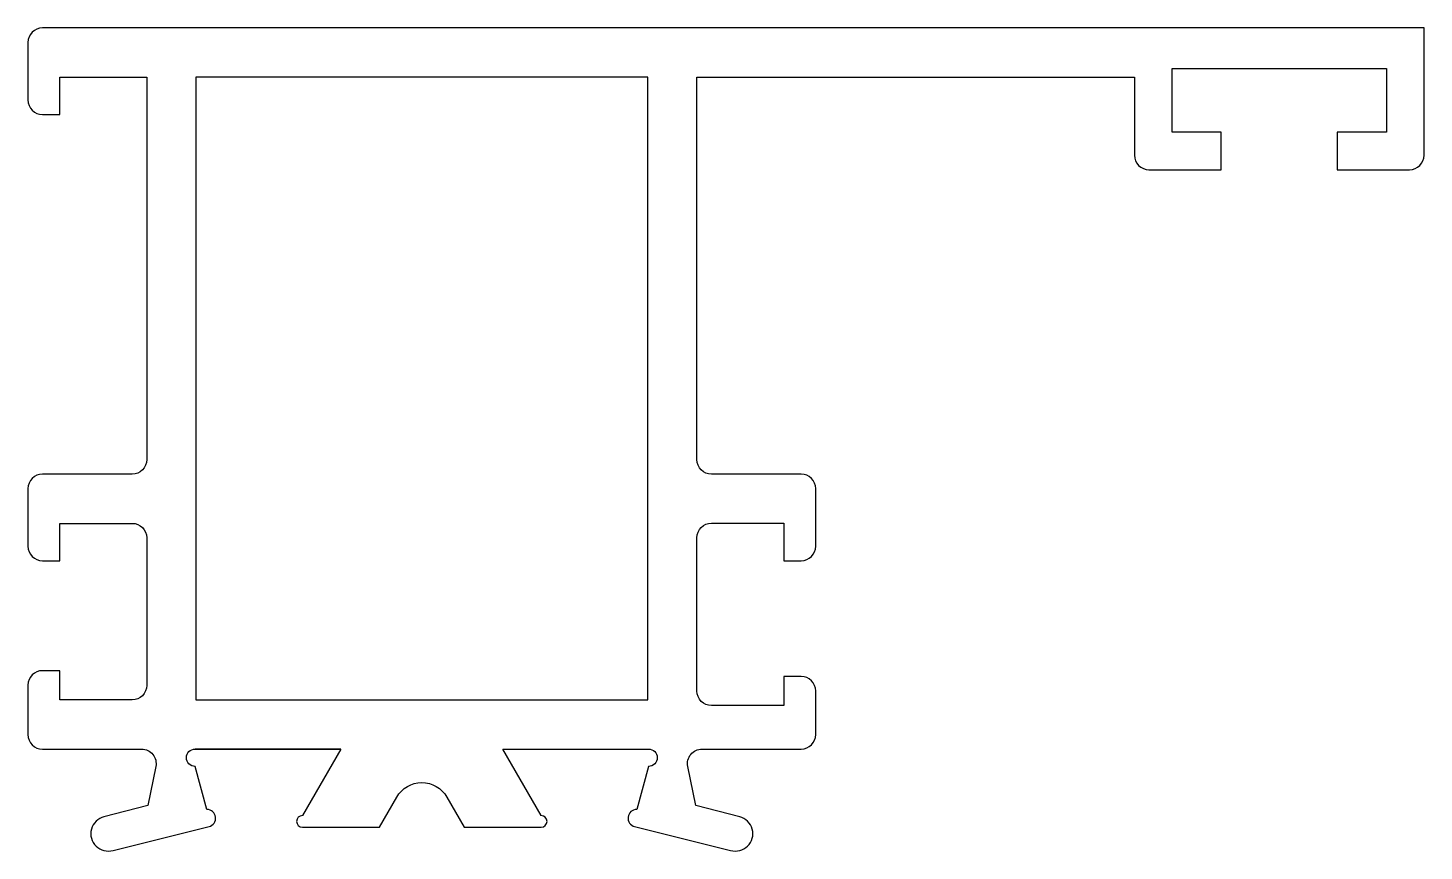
# Model space of a CAD drawing. Extents: x 362.3 to 410.5, y 206.4 to 234.9.
import ezdxf

# ---------------------------------------------------------------- set-up
doc = ezdxf.new("R2010")
doc.units = 0
doc.layers.add('ERCAN', color=220, linetype='CONTINUOUS')

msp = doc.modelspace()

# ---------------------------------------------------------------- linework, layer by layer
at = {"layer": 'ERCAN', "color": 7}
msp.add_lwpolyline([(371.782, 207.658, 1), (371.782, 207.258), (374.438, 207.258), (375.038, 208.298, -0.57735), (376.77, 208.298), (377.37, 207.258), (380.026, 207.258, 1), (380.026, 207.658), (378.698, 209.958), (383.731, 209.958, -1), (383.731, 209.358), (383.325, 207.868, 0.888706), (383.25, 207.277), (386.564, 206.456, 1.019099), (386.877, 207.614), (385.366, 208.011), (385.087, 209.357, -0.475398), (385.577, 209.958), (389.003, 209.958, 0.414214), (389.503, 210.458), (389.503, 211.964, 0.414214), (389.003, 212.464), (388.403, 212.464), (388.403, 211.458), (385.903, 211.458, -0.414214), (385.403, 211.958), (385.403, 217.258, -0.414214), (385.903, 217.758), (388.403, 217.758), (388.403, 216.464), (389.003, 216.464, 0.414214), (389.503, 216.964), (389.503, 218.954, 0.414214), (389.003, 219.454), (385.903, 219.454, -0.414214), (385.403, 219.954), (385.403, 233.168), (400.505, 233.168), (400.505, 230.468, 0.414214), (401.005, 229.968), (403.505, 229.968), (403.505, 231.268), (401.805, 231.268), (401.805, 233.468), (409.205, 233.468), (409.205, 231.268), (407.505, 231.268), (407.505, 229.968), (410.005, 229.968, 0.414214), (410.505, 230.468), (410.505, 234.868), (366.405, 234.868), (362.805, 234.868, 0.414214), (362.305, 234.368), (362.305, 232.378, 0.414214), (362.805, 231.878), (363.405, 231.878), (363.405, 233.168), (366.405, 233.168), (366.405, 219.954, -0.414214), (365.905, 219.454), (362.805, 219.454, 0.414214), (362.305, 218.954), (362.305, 216.964, 0.414214), (362.805, 216.464), (363.405, 216.464), (363.405, 217.754), (365.905, 217.754, -0.414214), (366.405, 217.254), (366.405, 212.154, -0.414214), (365.905, 211.654), (363.405, 211.654), (363.405, 212.664), (362.805, 212.664, 0.414214), (362.305, 212.164), (362.305, 210.454, 0.414214), (362.805, 209.954), (366.23, 209.954, -0.475398), (366.72, 209.352), (366.442, 208.011), (364.931, 207.614, 1.019099), (365.244, 206.456), (368.558, 207.277, 0.888706), (368.483, 207.868), (368.077, 209.358, -1), (368.077, 209.958), (373.11, 209.958), (368.077, 209.958), (373.11, 209.958)], format="xyb", close=True, dxfattribs=at)
msp.add_lwpolyline([(383.703, 233.168), (368.105, 233.168), (368.105, 211.658), (383.703, 211.658)], close=True, dxfattribs=at)

doc.saveas('drawing.dxf')
